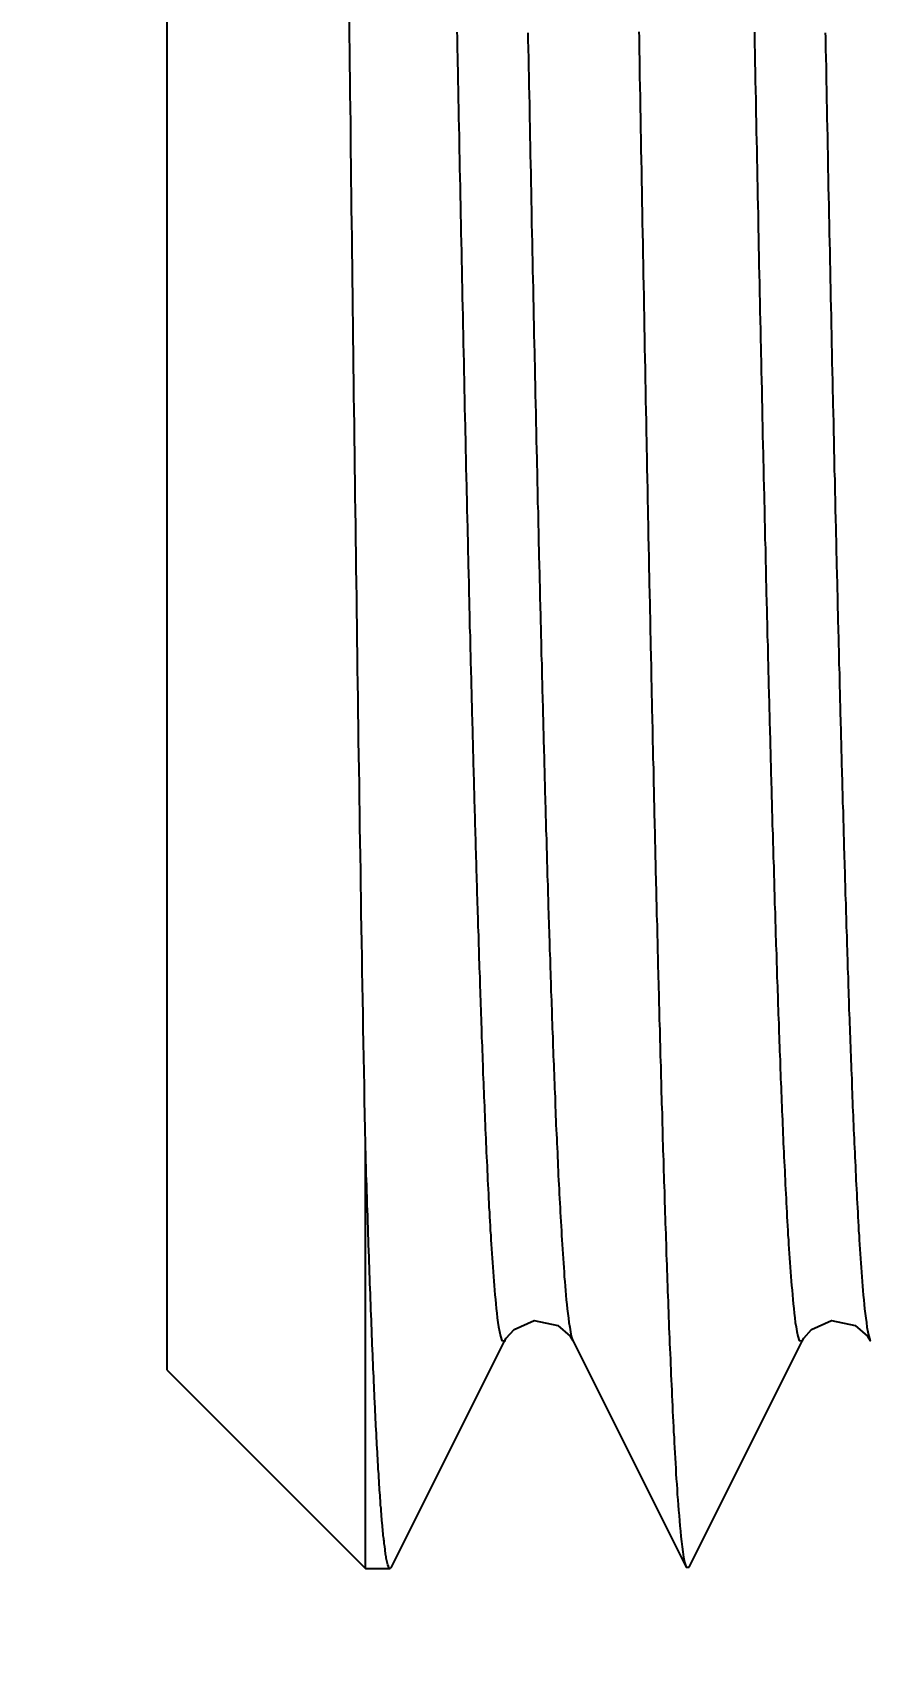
# Model space of a CAD drawing. Header units: millimetres. Extents: x 0 to 3800, y -67 to 2530.
# Drawn here: x 2223.3 to 2227.63, y 875.86 to 884.33 of the extents above; entities that cross this region are included whole.
import ezdxf

# ---------------------------------------------------------------- set-up
doc = ezdxf.new("R2010")
doc.units = ezdxf.units.MM
doc.layers.add('내부선 및 부속', color=4, linetype='Continuous')
doc.layers.add('치수선', color=7, linetype='Continuous')
doc.styles.add('____', font='')
doc.styles.get('____').set_extended_font_data('굴림')
doc.dimstyles.new('MSADIM', dxfattribs={"dimtxt": 33, "dimasz": 17, "dimexe": 10, "dimexo": 7.5, "dimgap": 10, "dimtad": 0, "dimtih": 1, "dimtoh": 1, "dimdec": 0, "dimzin": 1, "dimdsep": 46, "dimtxsty": '____', "dimcen": 11.25, "dimadec": 0, "dimazin": 0, "dimtfac": 1, "dimtdec": 0, "dimtix": 1, "dimtmove": 0, "dimatfit": 3, "dimfxl": 1, "dimtolj": 1, "dimtzin": 1, "dimarcsym": 0})

# ---------------------------------------------------------------- blocks, each defined once
blk = doc.blocks.new('*D36')
at = {"layer": '치수선', "color": 0, "linetype": 'Continuous', "lineweight": -2, "transparency": 16777216}
for p, q in [((2185.0236, 892.8024), (2164.7346, 892.8024)), ((2174.7346, 875.8024), (2174.7346, 782.8857)), ((2174.7346, 644.8024), (2174.7346, 737.2532)), ((2277.0236, 627.8024), (2164.7346, 627.8024))]:
    blk.add_line(p, q, dxfattribs=at)
at = {"layer": '치수선', "color": 0, "linetype": 'Continuous', "transparency": 16777216}
for points in [[(2171.9013, 875.8024), (2177.5679, 875.8024), (2174.7346, 892.8024)], [(2171.9013, 644.8024), (2177.5679, 644.8024), (2174.7346, 627.8024)]]:
    blk.add_solid(points, dxfattribs=at)
at = {"layer": '치수선', "color": 0, "linetype": 'Continuous', "transparency": 16777216, "insert": (2174.7346, 760.0695), "char_height": 25, "attachment_point": 5, "style": '____'}
blk.add_mtext('\\A1;265', dxfattribs=at)
blk = doc.blocks.new('*D37')
at = {"layer": '치수선', "color": 0, "linetype": 'Continuous', "lineweight": -2, "transparency": 16777216}
for p, q in [((2157.2346, 892.8024), (2094.528, 892.8024)), ((2104.528, 875.8024), (2104.528, 597.3935)), ((2104.528, 274.8024), (2104.528, 551.761)), ((2237.0236, 257.8024), (2094.528, 257.8024))]:
    blk.add_line(p, q, dxfattribs=at)
at = {"layer": '치수선', "color": 0, "linetype": 'Continuous', "transparency": 16777216}
for points in [[(2101.6947, 875.8024), (2107.3613, 875.8024), (2104.528, 892.8024)], [(2101.6947, 274.8024), (2107.3613, 274.8024), (2104.528, 257.8024)]]:
    blk.add_solid(points, dxfattribs=at)
at = {"layer": '치수선', "color": 0, "linetype": 'Continuous', "transparency": 16777216, "insert": (2104.528, 574.5773), "char_height": 25, "attachment_point": 5, "style": '____'}
blk.add_mtext('\\A1;635', dxfattribs=at)

msp = doc.modelspace()

# ---------------------------------------------------------------- linework, layer by layer
at = {"layer": '내부선 및 부속', "linetype": 'Continuous'}
for p, q in [((2223.9926, 877.4044), (2223.9926, 908.2004)), ((2225.0191, 876.3776), (2225.0191, 878.5781)), ((2225.1548, 876.3849), (2225.7416, 877.558)), ((2226.0931, 877.558), (2226.68, 876.3849)), ((2226.6946, 876.3849), (2227.2814, 877.558)), ((2223.9926, 877.4042), (2225.0191, 876.3776)), ((2225.0191, 876.3776), (2225.1474, 876.3776)), ((2225.1548, 876.3849), (2225.1474, 876.3776)), ((2226.68, 876.3849), (2226.6946, 876.3849))]:
    msp.add_line(p, q, dxfattribs=at)
at = {"layer": '내부선 및 부속', "linetype": 'Continuous', "flags": 128}
for points in [[(2225.0188, 878.5777), (2225.0178, 878.6527), (2225.0158, 878.7267), (2225.0148, 878.8017), (2225.0138, 878.8757), (2225.0118, 878.9507), (2225.0108, 879.0247), (2225.0098, 879.0997), (2225.0078, 879.1737), (2225.0068, 879.2487), (2225.0058, 879.3227), (2225.0038, 879.3977), (2225.0028, 879.4717), (2225.0018, 879.5457), (2225.0008, 879.6207), (2224.9988, 879.6947), (2224.9978, 879.7697), (2224.9968, 879.8437), (2224.9958, 879.9187), (2224.9948, 879.9927), (2224.9928, 880.0677), (2224.9918, 880.1417), (2224.9908, 880.2167), (2224.9898, 880.2907), (2224.9888, 880.3657), (2224.9878, 880.4397), (2224.9868, 880.5147), (2224.9848, 880.5887), (2224.9838, 880.6637), (2224.9828, 880.7377), (2224.9818, 880.8117), (2224.9808, 880.8867), (2224.9798, 880.9607), (2224.9788, 881.0357), (2224.9778, 881.1097), (2224.9768, 881.1847), (2224.9758, 881.2587), (2224.9748, 881.3337), (2224.9738, 881.4077), (2224.9728, 881.4827), (2224.9718, 881.5567), (2224.9708, 881.6317), (2224.9698, 881.7057), (2224.9688, 881.7807), (2224.9678, 881.8547), (2224.9668, 881.9297), (2224.9658, 882.0037), (2224.9648, 882.0777), (2224.9638, 882.1527), (2224.9628, 882.2267), (2224.9618, 882.3017), (2224.9608, 882.3757), (2224.9598, 882.4507), (2224.9588, 882.5247), (2224.9578, 882.5997), (2224.9568, 882.6737), (2224.9558, 882.7487), (2224.9548, 882.8227), (2224.9538, 882.8977), (2224.9538, 882.9717), (2224.9528, 883.0467), (2224.9518, 883.1207), (2224.9508, 883.1957), (2224.9498, 883.2697), (2224.9488, 883.3447), (2224.9478, 883.4187), (2224.9468, 883.4927), (2224.9458, 883.5677), (2224.9448, 883.6417), (2224.9438, 883.7167), (2224.9438, 883.7907), (2224.9428, 883.8657), (2224.9418, 883.9397), (2224.9408, 884.0147), (2224.9398, 884.0887), (2224.9388, 884.1637), (2224.9378, 884.2377), (2224.9368, 884.3127), (2224.9368, 884.3867)], [(2225.4928, 884.3317), (2225.4938, 884.3077), (2225.4938, 884.2837), (2225.4948, 884.2597), (2225.4948, 884.2357), (2225.4958, 884.2117), (2225.4958, 884.1877), (2225.4958, 884.1877), (2225.4958, 884.1637), (2225.4968, 884.1407), (2225.4968, 884.1167), (2225.4978, 884.0927), (2225.4978, 884.0687), (2225.4988, 884.0447), (2225.4988, 884.0207), (2225.4998, 883.9967), (2225.4998, 883.9737), (2225.5008, 883.9497), (2225.5008, 883.9257), (2225.5018, 883.9017), (2225.5018, 883.8777), (2225.5028, 883.8537), (2225.5028, 883.8297), (2225.5038, 883.8067), (2225.5038, 883.7827), (2225.5038, 883.7587), (2225.5048, 883.7347), (2225.5048, 883.7107), (2225.5058, 883.6867), (2225.5058, 883.6627), (2225.5068, 883.6387), (2225.5068, 883.6157), (2225.5078, 883.5917), (2225.5078, 883.5677), (2225.5088, 883.5437), (2225.5088, 883.5197), (2225.5098, 883.4957), (2225.5098, 883.4717), (2225.5108, 883.4487), (2225.5108, 883.4247), (2225.5118, 883.4007), (2225.5118, 883.3767), (2225.5128, 883.3527), (2225.5128, 883.3287), (2225.5138, 883.3047), (2225.5138, 883.2817), (2225.5148, 883.2577), (2225.5148, 883.2337), (2225.5158, 883.2097), (2225.5158, 883.1857), (2225.5168, 883.1617), (2225.5168, 883.1377), (2225.5178, 883.1137), (2225.5178, 883.0907), (2225.5188, 883.0667), (2225.5188, 883.0427), (2225.5198, 883.0187), (2225.5198, 882.9947), (2225.5208, 882.9707), (2225.5208, 882.9467), (2225.5218, 882.9237), (2225.5218, 882.8997), (2225.5228, 882.8757), (2225.5228, 882.8517), (2225.5238, 882.8277), (2225.5238, 882.8037), (2225.5248, 882.7797), (2225.5248, 882.7567), (2225.5258, 882.7327), (2225.5258, 882.7087), (2225.5268, 882.6847), (2225.5268, 882.6607), (2225.5278, 882.6367), (2225.5278, 882.6127), (2225.5288, 882.5897), (2225.5288, 882.5657), (2225.5298, 882.5417), (2225.5298, 882.5177), (2225.5308, 882.4937), (2225.5308, 882.4697), (2225.5318, 882.4457), (2225.5318, 882.4217), (2225.5328, 882.3987), (2225.5328, 882.3747), (2225.5338, 882.3507), (2225.5338, 882.3267), (2225.5348, 882.3027), (2225.5358, 882.2787), (2225.5358, 882.2547), (2225.5368, 882.2317), (2225.5368, 882.2077), (2225.5378, 882.1837), (2225.5378, 882.1597), (2225.5388, 882.1357), (2225.5388, 882.1117), (2225.5398, 882.0877), (2225.5398, 882.0647), (2225.5408, 882.0407), (2225.5408, 882.0167), (2225.5418, 881.9927), (2225.5428, 881.9687), (2225.5428, 881.9447), (2225.5438, 881.9207), (2225.5438, 881.8977), (2225.5448, 881.8737), (2225.5448, 881.8497), (2225.5458, 881.8257), (2225.5458, 881.8017), (2225.5458, 881.8017), (2225.5468, 881.7777), (2225.5468, 881.7537), (2225.5478, 881.7297), (2225.5488, 881.7067), (2225.5488, 881.6827), (2225.5498, 881.6587), (2225.5498, 881.6347), (2225.5508, 881.6107), (2225.5508, 881.5867), (2225.5518, 881.5627), (2225.5528, 881.5397), (2225.5528, 881.5157), (2225.5538, 881.4917), (2225.5538, 881.4677), (2225.5548, 881.4437), (2225.5548, 881.4197), (2225.5558, 881.3957), (2225.5568, 881.3727), (2225.5568, 881.3487), (2225.5578, 881.3247), (2225.5578, 881.3007), (2225.5588, 881.2767), (2225.5588, 881.2527), (2225.5598, 881.2287), (2225.5608, 881.2057), (2225.5608, 881.1817), (2225.5618, 881.1577), (2225.5618, 881.1337), (2225.5628, 881.1097), (2225.5638, 881.0857), (2225.5638, 881.0617), (2225.5648, 881.0387), (2225.5648, 881.0147), (2225.5658, 880.9907), (2225.5668, 880.9667), (2225.5668, 880.9427), (2225.5678, 880.9187), (2225.5678, 880.8947), (2225.5688, 880.8707), (2225.5698, 880.8477), (2225.5698, 880.8237), (2225.5708, 880.7997), (2225.5718, 880.7757), (2225.5718, 880.7517), (2225.5728, 880.7277), (2225.5728, 880.7037), (2225.5738, 880.6807), (2225.5748, 880.6567), (2225.5748, 880.6327), (2225.5758, 880.6087), (2225.5768, 880.5847), (2225.5768, 880.5607), (2225.5778, 880.5367), (2225.5788, 880.5137), (2225.5788, 880.4897), (2225.5798, 880.4657), (2225.5798, 880.4417), (2225.5808, 880.4177), (2225.5818, 880.3937), (2225.5818, 880.3697), (2225.5828, 880.3467), (2225.5838, 880.3227), (2225.5838, 880.2987), (2225.5848, 880.2747), (2225.5858, 880.2507), (2225.5858, 880.2267), (2225.5868, 880.2027), (2225.5878, 880.1797), (2225.5888, 880.1557), (2225.5888, 880.1317), (2225.5898, 880.1077), (2225.5908, 880.0837), (2225.5908, 880.0597), (2225.5918, 880.0357), (2225.5928, 880.0127), (2225.5928, 879.9887), (2225.5938, 879.9647), (2225.5948, 879.9407), (2225.5958, 879.9167), (2225.5958, 879.8927), (2225.5968, 879.8687), (2225.5978, 879.8457), (2225.5978, 879.8217), (2225.5988, 879.7977), (2225.5998, 879.7737), (2225.6008, 879.7497), (2225.6008, 879.7257), (2225.6018, 879.7017), (2225.6028, 879.6787), (2225.6038, 879.6547), (2225.6038, 879.6307), (2225.6048, 879.6067), (2225.6058, 879.5827), (2225.6068, 879.5587), (2225.6068, 879.5347), (2225.6078, 879.5117), (2225.6088, 879.4877), (2225.6098, 879.4637), (2225.6108, 879.4397), (2225.6108, 879.4157), (2225.6108, 879.4157), (2225.6118, 879.3917), (2225.6128, 879.3677), (2225.6138, 879.3447), (2225.6148, 879.3207), (2225.6148, 879.2967), (2225.6158, 879.2727), (2225.6168, 879.2487), (2225.6178, 879.2247), (2225.6188, 879.2007), (2225.6198, 879.1777), (2225.6208, 879.1537), (2225.6208, 879.1297), (2225.6218, 879.1057), (2225.6228, 879.0817), (2225.6238, 879.0577), (2225.6248, 879.0347), (2225.6258, 879.0107), (2225.6268, 878.9867), (2225.6278, 878.9627), (2225.6278, 878.9387), (2225.6288, 878.9147), (2225.6298, 878.8907), (2225.6308, 878.8677), (2225.6318, 878.8437), (2225.6328, 878.8197), (2225.6338, 878.7957), (2225.6348, 878.7717), (2225.6358, 878.7477), (2225.6368, 878.7237), (2225.6378, 878.7007), (2225.6388, 878.6767), (2225.6398, 878.6527), (2225.6408, 878.6287), (2225.6418, 878.6047), (2225.6428, 878.5807), (2225.6438, 878.5577), (2225.6448, 878.5337), (2225.6458, 878.5097), (2225.6478, 878.4857), (2225.6488, 878.4617), (2225.6498, 878.4377), (2225.6508, 878.4147), (2225.6518, 878.3907), (2225.6528, 878.3667), (2225.6548, 878.3427), (2225.6558, 878.3187), (2225.6568, 878.2947), (2225.6578, 878.2707), (2225.6588, 878.2477), (2225.6608, 878.2237), (2225.6618, 878.1997), (2225.6628, 878.1757), (2225.6648, 878.1517), (2225.6658, 878.1277), (2225.6678, 878.1047), (2225.6688, 878.0807), (2225.6708, 878.0567), (2225.6718, 878.0327), (2225.6738, 878.0087), (2225.6748, 877.9857), (2225.6768, 877.9617), (2225.6788, 877.9377), (2225.6798, 877.9137), (2225.6818, 877.8897), (2225.6838, 877.8667), (2225.6858, 877.8427), (2225.6878, 877.8187), (2225.6898, 877.7947), (2225.6918, 877.7707), (2225.6938, 877.7477), (2225.6968, 877.7237), (2225.6998, 877.6997), (2225.7018, 877.6757), (2225.7048, 877.6527), (2225.7088, 877.6287), (2225.7128, 877.6057), (2225.7178, 877.5817), (2225.7248, 877.5587), (2225.7418, 877.5577), (2225.7418, 877.5577)], [(2226.4348, 884.3337), (2226.4358, 884.3067), (2226.4358, 884.2797), (2226.4368, 884.2527), (2226.4368, 884.2257), (2226.4378, 884.1987), (2226.4378, 884.1717), (2226.4388, 884.1447), (2226.4388, 884.1177), (2226.4388, 884.0907), (2226.4398, 884.0637), (2226.4398, 884.0367), (2226.4408, 884.0097), (2226.4408, 883.9827), (2226.4418, 883.9547), (2226.4418, 883.9277), (2226.4428, 883.9007), (2226.4428, 883.8737), (2226.4438, 883.8467), (2226.4438, 883.8197), (2226.4448, 883.7927), (2226.4448, 883.7657), (2226.4458, 883.7387), (2226.4458, 883.7117), (2226.4468, 883.6847), (2226.4468, 883.6577), (2226.4478, 883.6307), (2226.4478, 883.6037), (2226.4488, 883.5767), (2226.4488, 883.5497), (2226.4498, 883.5227), (2226.4498, 883.4957), (2226.4508, 883.4677), (2226.4508, 883.4407), (2226.4518, 883.4137), (2226.4518, 883.3867), (2226.4528, 883.3597), (2226.4528, 883.3327), (2226.4538, 883.3057), (2226.4538, 883.2787), (2226.4548, 883.2517), (2226.4548, 883.2247), (2226.4558, 883.1977), (2226.4558, 883.1707), (2226.4568, 883.1437), (2226.4568, 883.1167), (2226.4578, 883.0897), (2226.4578, 883.0627), (2226.4588, 883.0357), (2226.4588, 883.0087), (2226.4598, 882.9807), (2226.4598, 882.9537), (2226.4608, 882.9267), (2226.4608, 882.8997), (2226.4618, 882.8727), (2226.4618, 882.8457), (2226.4628, 882.8187), (2226.4628, 882.7917), (2226.4638, 882.7647), (2226.4638, 882.7377), (2226.4648, 882.7107), (2226.4648, 882.6837), (2226.4658, 882.6567), (2226.4658, 882.6297), (2226.4668, 882.6027), (2226.4668, 882.5757), (2226.4678, 882.5487), (2226.4678, 882.5217), (2226.4688, 882.4937), (2226.4688, 882.4667), (2226.4698, 882.4397), (2226.4698, 882.4127), (2226.4708, 882.3857), (2226.4708, 882.3587), (2226.4718, 882.3317), (2226.4718, 882.3047), (2226.4728, 882.2777), (2226.4728, 882.2507), (2226.4738, 882.2237), (2226.4748, 882.1967), (2226.4748, 882.1697), (2226.4758, 882.1427), (2226.4758, 882.1157), (2226.4768, 882.0887), (2226.4768, 882.0617), (2226.4778, 882.0347), (2226.4778, 882.0077), (2226.4788, 881.9797), (2226.4788, 881.9797), (2226.4788, 881.9527), (2226.4798, 881.9257), (2226.4798, 881.8987), (2226.4808, 881.8717), (2226.4808, 881.8447), (2226.4818, 881.8177), (2226.4828, 881.7907), (2226.4828, 881.7637), (2226.4838, 881.7367), (2226.4838, 881.7097), (2226.4848, 881.6827), (2226.4848, 881.6557), (2226.4858, 881.6287), (2226.4858, 881.6017), (2226.4868, 881.5747), (2226.4868, 881.5477), (2226.4878, 881.5207), (2226.4888, 881.4937), (2226.4888, 881.4657), (2226.4898, 881.4387), (2226.4898, 881.4117), (2226.4908, 881.3847), (2226.4908, 881.3577), (2226.4918, 881.3307), (2226.4928, 881.3037), (2226.4928, 881.2767), (2226.4938, 881.2497), (2226.4938, 881.2227), (2226.4948, 881.1957), (2226.4948, 881.1687), (2226.4958, 881.1417), (2226.4968, 881.1147), (2226.4968, 881.0877), (2226.4978, 881.0607), (2226.4978, 881.0337), (2226.4988, 881.0067), (2226.4988, 880.9787), (2226.4998, 880.9517), (2226.5008, 880.9247), (2226.5008, 880.8977), (2226.5018, 880.8707), (2226.5018, 880.8437), (2226.5028, 880.8167), (2226.5038, 880.7897), (2226.5038, 880.7627), (2226.5048, 880.7357), (2226.5048, 880.7087), (2226.5058, 880.6817), (2226.5058, 880.6547), (2226.5068, 880.6277), (2226.5078, 880.6007), (2226.5078, 880.5737), (2226.5088, 880.5467), (2226.5098, 880.5197), (2226.5098, 880.4927), (2226.5108, 880.4647), (2226.5108, 880.4377), (2226.5118, 880.4107), (2226.5128, 880.3837), (2226.5128, 880.3567), (2226.5138, 880.3297), (2226.5138, 880.3027), (2226.5148, 880.2757), (2226.5158, 880.2487), (2226.5158, 880.2217), (2226.5168, 880.1947), (2226.5178, 880.1677), (2226.5178, 880.1407), (2226.5188, 880.1137), (2226.5188, 880.0867), (2226.5198, 880.0597), (2226.5208, 880.0327), (2226.5208, 880.0057), (2226.5218, 879.9787), (2226.5228, 879.9517), (2226.5228, 879.9237), (2226.5238, 879.8967), (2226.5248, 879.8697), (2226.5248, 879.8427), (2226.5258, 879.8157), (2226.5268, 879.7887), (2226.5268, 879.7617), (2226.5278, 879.7347), (2226.5288, 879.7077), (2226.5288, 879.6807), (2226.5298, 879.6537), (2226.5308, 879.6267), (2226.5308, 879.5997), (2226.5318, 879.5727), (2226.5328, 879.5457), (2226.5328, 879.5187), (2226.5338, 879.4917), (2226.5348, 879.4647), (2226.5348, 879.4377), (2226.5358, 879.4097), (2226.5368, 879.3827), (2226.5378, 879.3557), (2226.5378, 879.3287), (2226.5388, 879.3017), (2226.5398, 879.2747), (2226.5398, 879.2747), (2226.5398, 879.2477), (2226.5408, 879.2207), (2226.5418, 879.1937), (2226.5428, 879.1667), (2226.5428, 879.1397), (2226.5438, 879.1127), (2226.5448, 879.0857), (2226.5448, 879.0587), (2226.5458, 879.0317), (2226.5468, 879.0047), (2226.5478, 878.9777), (2226.5478, 878.9507), (2226.5488, 878.9237), (2226.5498, 878.8967), (2226.5508, 878.8687), (2226.5508, 878.8417), (2226.5518, 878.8147), (2226.5528, 878.7877), (2226.5538, 878.7607), (2226.5548, 878.7337), (2226.5548, 878.7067), (2226.5558, 878.6797), (2226.5568, 878.6527), (2226.5578, 878.6257), (2226.5578, 878.5987), (2226.5588, 878.5717), (2226.5598, 878.5447), (2226.5608, 878.5177), (2226.5618, 878.4907), (2226.5628, 878.4637), (2226.5628, 878.4367), (2226.5638, 878.4097), (2226.5648, 878.3827), (2226.5658, 878.3557), (2226.5668, 878.3287), (2226.5678, 878.3017), (2226.5678, 878.2737), (2226.5688, 878.2467), (2226.5698, 878.2197), (2226.5708, 878.1927), (2226.5718, 878.1657), (2226.5728, 878.1387), (2226.5738, 878.1117), (2226.5748, 878.0847), (2226.5758, 878.0577), (2226.5768, 878.0307), (2226.5768, 878.0037), (2226.5778, 877.9767), (2226.5788, 877.9497), (2226.5798, 877.9227), (2226.5808, 877.8957), (2226.5818, 877.8687), (2226.5828, 877.8417), (2226.5838, 877.8147), (2226.5848, 877.7877), (2226.5858, 877.7607), (2226.5868, 877.7337), (2226.5878, 877.7067), (2226.5888, 877.6797), (2226.5898, 877.6517), (2226.5908, 877.6247), (2226.5918, 877.5977), (2226.5928, 877.5707), (2226.5938, 877.5437), (2226.5958, 877.5167), (2226.5968, 877.4897), (2226.5978, 877.4627), (2226.5988, 877.4357), (2226.5998, 877.4087), (2226.6008, 877.3817), (2226.6018, 877.3547), (2226.6038, 877.3277), (2226.6048, 877.3007), (2226.6058, 877.2737), (2226.6068, 877.2467), (2226.6088, 877.2197), (2226.6098, 877.1927), (2226.6108, 877.1657), (2226.6128, 877.1387), (2226.6138, 877.1117), (2226.6148, 877.0847), (2226.6168, 877.0577), (2226.6178, 877.0307), (2226.6198, 877.0037), (2226.6208, 876.9767), (2226.6228, 876.9497), (2226.6238, 876.9227), (2226.6258, 876.8957), (2226.6268, 876.8687), (2226.6288, 876.8417), (2226.6308, 876.8147), (2226.6328, 876.7877), (2226.6338, 876.7607), (2226.6358, 876.7337), (2226.6378, 876.7067), (2226.6398, 876.6797), (2226.6428, 876.6527), (2226.6448, 876.6257), (2226.6468, 876.5987), (2226.6498, 876.5717), (2226.6498, 876.5717), (2226.6518, 876.5447), (2226.6548, 876.5177), (2226.6588, 876.4907), (2226.6618, 876.4647), (2226.6668, 876.4377), (2226.6718, 876.4107), (2226.6798, 876.3847), (2226.6798, 876.3847)], [(2227.0328, 884.3317), (2227.0338, 884.3077), (2227.0338, 884.2837), (2227.0338, 884.2597), (2227.0348, 884.2357), (2227.0348, 884.2117), (2227.0358, 884.1877), (2227.0358, 884.1877), (2227.0358, 884.1637), (2227.0368, 884.1407), (2227.0368, 884.1167), (2227.0378, 884.0927), (2227.0378, 884.0687), (2227.0388, 884.0447), (2227.0388, 884.0207), (2227.0398, 883.9967), (2227.0398, 883.9737), (2227.0408, 883.9497), (2227.0408, 883.9257), (2227.0408, 883.9017), (2227.0418, 883.8777), (2227.0418, 883.8537), (2227.0428, 883.8297), (2227.0428, 883.8067), (2227.0438, 883.7827), (2227.0438, 883.7587), (2227.0448, 883.7347), (2227.0448, 883.7107), (2227.0458, 883.6867), (2227.0458, 883.6627), (2227.0468, 883.6387), (2227.0468, 883.6157), (2227.0478, 883.5917), (2227.0478, 883.5677), (2227.0488, 883.5437), (2227.0488, 883.5197), (2227.0498, 883.4957), (2227.0498, 883.4717), (2227.0508, 883.4487), (2227.0508, 883.4247), (2227.0518, 883.4007), (2227.0518, 883.3767), (2227.0528, 883.3527), (2227.0528, 883.3287), (2227.0528, 883.3047), (2227.0538, 883.2817), (2227.0538, 883.2577), (2227.0548, 883.2337), (2227.0548, 883.2097), (2227.0558, 883.1857), (2227.0558, 883.1617), (2227.0568, 883.1377), (2227.0568, 883.1137), (2227.0578, 883.0907), (2227.0578, 883.0667), (2227.0588, 883.0427), (2227.0588, 883.0187), (2227.0598, 882.9947), (2227.0598, 882.9707), (2227.0608, 882.9467), (2227.0608, 882.9237), (2227.0618, 882.8997), (2227.0618, 882.8757), (2227.0628, 882.8517), (2227.0628, 882.8277), (2227.0638, 882.8037), (2227.0638, 882.7797), (2227.0648, 882.7567), (2227.0648, 882.7327), (2227.0658, 882.7087), (2227.0668, 882.6847), (2227.0668, 882.6607), (2227.0678, 882.6367), (2227.0678, 882.6127), (2227.0688, 882.5897), (2227.0688, 882.5657), (2227.0698, 882.5417), (2227.0698, 882.5177), (2227.0708, 882.4937), (2227.0708, 882.4697), (2227.0718, 882.4457), (2227.0718, 882.4217), (2227.0728, 882.3987), (2227.0728, 882.3747), (2227.0738, 882.3507), (2227.0738, 882.3267), (2227.0748, 882.3027), (2227.0748, 882.2787), (2227.0758, 882.2547), (2227.0758, 882.2317), (2227.0768, 882.2077), (2227.0768, 882.1837), (2227.0778, 882.1597), (2227.0788, 882.1357), (2227.0788, 882.1117), (2227.0798, 882.0877), (2227.0798, 882.0647), (2227.0808, 882.0407), (2227.0808, 882.0167), (2227.0818, 881.9927), (2227.0818, 881.9687), (2227.0828, 881.9447), (2227.0828, 881.9207), (2227.0838, 881.8977), (2227.0848, 881.8737), (2227.0848, 881.8497), (2227.0858, 881.8257), (2227.0858, 881.8017), (2227.0858, 881.8017), (2227.0868, 881.7777), (2227.0868, 881.7537), (2227.0878, 881.7297), (2227.0878, 881.7067), (2227.0888, 881.6827), (2227.0898, 881.6587), (2227.0898, 881.6347), (2227.0908, 881.6107), (2227.0908, 881.5867), (2227.0918, 881.5627), (2227.0918, 881.5397), (2227.0928, 881.5157), (2227.0928, 881.4917), (2227.0938, 881.4677), (2227.0948, 881.4437), (2227.0948, 881.4197), (2227.0958, 881.3957), (2227.0958, 881.3727), (2227.0968, 881.3487), (2227.0978, 881.3247), (2227.0978, 881.3007), (2227.0988, 881.2767), (2227.0988, 881.2527), (2227.0998, 881.2287), (2227.0998, 881.2057), (2227.1008, 881.1817), (2227.1018, 881.1577), (2227.1018, 881.1337), (2227.1028, 881.1097), (2227.1028, 881.0857), (2227.1038, 881.0617), (2227.1048, 881.0387), (2227.1048, 881.0147), (2227.1058, 880.9907), (2227.1058, 880.9667), (2227.1068, 880.9427), (2227.1078, 880.9187), (2227.1078, 880.8947), (2227.1088, 880.8707), (2227.1098, 880.8477), (2227.1098, 880.8237), (2227.1108, 880.7997), (2227.1108, 880.7757), (2227.1118, 880.7517), (2227.1128, 880.7277), (2227.1128, 880.7037), (2227.1138, 880.6807), (2227.1148, 880.6567), (2227.1148, 880.6327), (2227.1158, 880.6087), (2227.1158, 880.5847), (2227.1168, 880.5607), (2227.1178, 880.5367), (2227.1178, 880.5137), (2227.1188, 880.4897), (2227.1198, 880.4657), (2227.1198, 880.4417), (2227.1208, 880.4177), (2227.1218, 880.3937), (2227.1218, 880.3697), (2227.1228, 880.3467), (2227.1238, 880.3227), (2227.1238, 880.2987), (2227.1248, 880.2747), (2227.1258, 880.2507), (2227.1258, 880.2267), (2227.1268, 880.2027), (2227.1278, 880.1797), (2227.1278, 880.1557), (2227.1288, 880.1317), (2227.1298, 880.1077), (2227.1298, 880.0837), (2227.1308, 880.0597), (2227.1318, 880.0357), (2227.1328, 880.0127), (2227.1328, 879.9887), (2227.1338, 879.9647), (2227.1348, 879.9407), (2227.1348, 879.9167), (2227.1358, 879.8927), (2227.1368, 879.8687), (2227.1378, 879.8457), (2227.1378, 879.8217), (2227.1388, 879.7977), (2227.1398, 879.7737), (2227.1398, 879.7497), (2227.1408, 879.7257), (2227.1418, 879.7017), (2227.1428, 879.6787), (2227.1428, 879.6547), (2227.1438, 879.6307), (2227.1448, 879.6067), (2227.1458, 879.5827), (2227.1468, 879.5587), (2227.1468, 879.5347), (2227.1478, 879.5117), (2227.1488, 879.4877), (2227.1498, 879.4637), (2227.1498, 879.4397), (2227.1508, 879.4157), (2227.1508, 879.4157), (2227.1518, 879.3917), (2227.1528, 879.3677), (2227.1538, 879.3447), (2227.1538, 879.3207), (2227.1548, 879.2967), (2227.1558, 879.2727), (2227.1568, 879.2487), (2227.1578, 879.2247), (2227.1588, 879.2007), (2227.1588, 879.1777), (2227.1598, 879.1537), (2227.1608, 879.1297), (2227.1618, 879.1057), (2227.1628, 879.0817), (2227.1638, 879.0577), (2227.1648, 879.0347), (2227.1658, 879.0107), (2227.1658, 878.9867), (2227.1668, 878.9627), (2227.1678, 878.9387), (2227.1688, 878.9147), (2227.1698, 878.8907), (2227.1708, 878.8677), (2227.1718, 878.8437), (2227.1728, 878.8197), (2227.1738, 878.7957), (2227.1748, 878.7717), (2227.1758, 878.7477), (2227.1768, 878.7237), (2227.1778, 878.7007), (2227.1788, 878.6767), (2227.1798, 878.6527), (2227.1808, 878.6287), (2227.1818, 878.6047), (2227.1828, 878.5807), (2227.1838, 878.5577), (2227.1848, 878.5337), (2227.1858, 878.5097), (2227.1868, 878.4857), (2227.1888, 878.4617), (2227.1898, 878.4377), (2227.1908, 878.4147), (2227.1918, 878.3907), (2227.1928, 878.3667), (2227.1938, 878.3427), (2227.1958, 878.3187), (2227.1968, 878.2947), (2227.1978, 878.2707), (2227.1988, 878.2477), (2227.2008, 878.2237), (2227.2018, 878.1997), (2227.2028, 878.1757), (2227.2048, 878.1517), (2227.2058, 878.1277), (2227.2068, 878.1047), (2227.2088, 878.0807), (2227.2098, 878.0567), (2227.2118, 878.0327), (2227.2128, 878.0087), (2227.2148, 877.9857), (2227.2168, 877.9617), (2227.2178, 877.9377), (2227.2198, 877.9137), (2227.2218, 877.8897), (2227.2238, 877.8667), (2227.2258, 877.8427), (2227.2278, 877.8187), (2227.2298, 877.7947), (2227.2318, 877.7707), (2227.2338, 877.7477), (2227.2368, 877.7237), (2227.2388, 877.6997), (2227.2418, 877.6757), (2227.2448, 877.6527), (2227.2488, 877.6287), (2227.2528, 877.6057), (2227.2578, 877.5817), (2227.2648, 877.5587), (2227.2818, 877.5577), (2227.2818, 877.5577)], [(2225.8608, 884.3297), (2225.8608, 884.3057), (2225.8608, 884.2817), (2225.8618, 884.2587), (2225.8618, 884.2347), (2225.8628, 884.2107), (2225.8628, 884.2107), (2225.8628, 884.1867), (2225.8638, 884.1627), (2225.8638, 884.1387), (2225.8648, 884.1147), (2225.8648, 884.0917), (2225.8658, 884.0677), (2225.8658, 884.0437), (2225.8668, 884.0197), (2225.8668, 883.9957), (2225.8678, 883.9717), (2225.8678, 883.9477), (2225.8678, 883.9247), (2225.8688, 883.9007), (2225.8688, 883.8767), (2225.8698, 883.8527), (2225.8698, 883.8287), (2225.8708, 883.8047), (2225.8708, 883.7807), (2225.8718, 883.7567), (2225.8718, 883.7337), (2225.8728, 883.7097), (2225.8728, 883.6857), (2225.8738, 883.6617), (2225.8738, 883.6377), (2225.8748, 883.6137), (2225.8748, 883.5897), (2225.8758, 883.5667), (2225.8758, 883.5427), (2225.8768, 883.5187), (2225.8768, 883.4947), (2225.8778, 883.4707), (2225.8778, 883.4467), (2225.8788, 883.4227), (2225.8788, 883.3997), (2225.8788, 883.3757), (2225.8798, 883.3517), (2225.8798, 883.3277), (2225.8808, 883.3037), (2225.8808, 883.2797), (2225.8818, 883.2557), (2225.8818, 883.2327), (2225.8828, 883.2087), (2225.8828, 883.1847), (2225.8838, 883.1607), (2225.8838, 883.1367), (2225.8848, 883.1127), (2225.8848, 883.0887), (2225.8858, 883.0647), (2225.8858, 883.0417), (2225.8868, 883.0177), (2225.8868, 882.9937), (2225.8878, 882.9697), (2225.8878, 882.9457), (2225.8888, 882.9217), (2225.8888, 882.8977), (2225.8898, 882.8747), (2225.8898, 882.8507), (2225.8908, 882.8267), (2225.8908, 882.8027), (2225.8918, 882.7787), (2225.8918, 882.7547), (2225.8928, 882.7307), (2225.8928, 882.7077), (2225.8938, 882.6837), (2225.8938, 882.6597), (2225.8948, 882.6357), (2225.8958, 882.6117), (2225.8958, 882.5877), (2225.8968, 882.5637), (2225.8968, 882.5397), (2225.8978, 882.5167), (2225.8978, 882.4927), (2225.8988, 882.4687), (2225.8988, 882.4447), (2225.8998, 882.4207), (2225.8998, 882.3967), (2225.9008, 882.3727), (2225.9008, 882.3497), (2225.9018, 882.3257), (2225.9018, 882.3017), (2225.9028, 882.2777), (2225.9028, 882.2537), (2225.9038, 882.2297), (2225.9038, 882.2057), (2225.9048, 882.1827), (2225.9048, 882.1587), (2225.9058, 882.1347), (2225.9068, 882.1107), (2225.9068, 882.0867), (2225.9078, 882.0627), (2225.9078, 882.0387), (2225.9088, 882.0157), (2225.9088, 881.9917), (2225.9098, 881.9677), (2225.9098, 881.9437), (2225.9108, 881.9197), (2225.9108, 881.8957), (2225.9118, 881.8717), (2225.9128, 881.8477), (2225.9128, 881.8247), (2225.9128, 881.8247), (2225.9138, 881.8007), (2225.9138, 881.7767), (2225.9148, 881.7527), (2225.9148, 881.7287), (2225.9158, 881.7047), (2225.9158, 881.6807), (2225.9168, 881.6577), (2225.9178, 881.6337), (2225.9178, 881.6097), (2225.9188, 881.5857), (2225.9188, 881.5617), (2225.9198, 881.5377), (2225.9198, 881.5137), (2225.9208, 881.4907), (2225.9218, 881.4667), (2225.9218, 881.4427), (2225.9228, 881.4187), (2225.9228, 881.3947), (2225.9238, 881.3707), (2225.9238, 881.3467), (2225.9248, 881.3237), (2225.9258, 881.2997), (2225.9258, 881.2757), (2225.9268, 881.2517), (2225.9268, 881.2277), (2225.9278, 881.2037), (2225.9288, 881.1797), (2225.9288, 881.1567), (2225.9298, 881.1327), (2225.9298, 881.1087), (2225.9308, 881.0847), (2225.9318, 881.0607), (2225.9318, 881.0367), (2225.9328, 881.0127), (2225.9328, 880.9887), (2225.9338, 880.9657), (2225.9348, 880.9417), (2225.9348, 880.9177), (2225.9358, 880.8937), (2225.9358, 880.8697), (2225.9368, 880.8457), (2225.9378, 880.8217), (2225.9378, 880.7987), (2225.9388, 880.7747), (2225.9388, 880.7507), (2225.9398, 880.7267), (2225.9408, 880.7027), (2225.9408, 880.6787), (2225.9418, 880.6547), (2225.9428, 880.6317), (2225.9428, 880.6077), (2225.9438, 880.5837), (2225.9448, 880.5597), (2225.9448, 880.5357), (2225.9458, 880.5117), (2225.9458, 880.4877), (2225.9468, 880.4647), (2225.9478, 880.4407), (2225.9478, 880.4167), (2225.9488, 880.3927), (2225.9498, 880.3687), (2225.9498, 880.3447), (2225.9508, 880.3207), (2225.9518, 880.2977), (2225.9518, 880.2737), (2225.9528, 880.2497), (2225.9538, 880.2257), (2225.9538, 880.2017), (2225.9548, 880.1777), (2225.9558, 880.1537), (2225.9568, 880.1307), (2225.9568, 880.1067), (2225.9578, 880.0827), (2225.9588, 880.0587), (2225.9588, 880.0347), (2225.9598, 880.0107), (2225.9608, 879.9867), (2225.9608, 879.9637), (2225.9618, 879.9397), (2225.9628, 879.9157), (2225.9638, 879.8917), (2225.9638, 879.8677), (2225.9648, 879.8437), (2225.9658, 879.8197), (2225.9658, 879.7967), (2225.9668, 879.7727), (2225.9678, 879.7487), (2225.9688, 879.7247), (2225.9688, 879.7007), (2225.9698, 879.6767), (2225.9708, 879.6527), (2225.9718, 879.6297), (2225.9718, 879.6057), (2225.9728, 879.5817), (2225.9738, 879.5577), (2225.9748, 879.5337), (2225.9758, 879.5097), (2225.9758, 879.4857), (2225.9768, 879.4627), (2225.9778, 879.4387), (2225.9778, 879.4387), (2225.9788, 879.4147), (2225.9798, 879.3907), (2225.9798, 879.3667), (2225.9808, 879.3427), (2225.9818, 879.3187), (2225.9828, 879.2957), (2225.9838, 879.2717), (2225.9838, 879.2477), (2225.9848, 879.2237), (2225.9858, 879.1997), (2225.9868, 879.1757), (2225.9878, 879.1517), (2225.9888, 879.1287), (2225.9898, 879.1047), (2225.9898, 879.0807), (2225.9908, 879.0567), (2225.9918, 879.0327), (2225.9928, 879.0087), (2225.9938, 878.9857), (2225.9948, 878.9617), (2225.9958, 878.9377), (2225.9968, 878.9137), (2225.9978, 878.8897), (2225.9988, 878.8657), (2225.9998, 878.8417), (2226.0008, 878.8187), (2226.0008, 878.7947), (2226.0018, 878.7707), (2226.0028, 878.7467), (2226.0038, 878.7227), (2226.0048, 878.6987), (2226.0058, 878.6747), (2226.0068, 878.6517), (2226.0078, 878.6277), (2226.0098, 878.6037), (2226.0108, 878.5797), (2226.0118, 878.5557), (2226.0128, 878.5317), (2226.0138, 878.5087), (2226.0148, 878.4847), (2226.0158, 878.4607), (2226.0168, 878.4367), (2226.0178, 878.4127), (2226.0188, 878.3887), (2226.0208, 878.3657), (2226.0218, 878.3417), (2226.0228, 878.3177), (2226.0238, 878.2937), (2226.0258, 878.2697), (2226.0268, 878.2457), (2226.0278, 878.2227), (2226.0288, 878.1987), (2226.0308, 878.1747), (2226.0318, 878.1507), (2226.0338, 878.1267), (2226.0348, 878.1027), (2226.0358, 878.0797), (2226.0378, 878.0557), (2226.0388, 878.0317), (2226.0408, 878.0077), (2226.0428, 877.9837), (2226.0438, 877.9597), (2226.0458, 877.9367), (2226.0478, 877.9127), (2226.0488, 877.8887), (2226.0508, 877.8647), (2226.0528, 877.8407), (2226.0548, 877.8177), (2226.0568, 877.7937), (2226.0588, 877.7697), (2226.0618, 877.7457), (2226.0638, 877.7227), (2226.0668, 877.6987), (2226.0698, 877.6747), (2226.0728, 877.6517), (2226.0768, 877.6277), (2226.0808, 877.6037), (2226.0848, 877.5807), (2226.0928, 877.5577), (2226.0928, 877.5577)], [(2227.3998, 884.3297), (2227.4008, 884.3057), (2227.4008, 884.2817), (2227.4018, 884.2587), (2227.4018, 884.2347), (2227.4028, 884.2107), (2227.4028, 884.2107), (2227.4028, 884.1867), (2227.4038, 884.1627), (2227.4038, 884.1387), (2227.4048, 884.1147), (2227.4048, 884.0917), (2227.4048, 884.0677), (2227.4058, 884.0437), (2227.4058, 884.0197), (2227.4068, 883.9957), (2227.4068, 883.9717), (2227.4078, 883.9477), (2227.4078, 883.9247), (2227.4088, 883.9007), (2227.4088, 883.8767), (2227.4098, 883.8527), (2227.4098, 883.8287), (2227.4108, 883.8047), (2227.4108, 883.7807), (2227.4118, 883.7567), (2227.4118, 883.7337), (2227.4128, 883.7097), (2227.4128, 883.6857), (2227.4138, 883.6617), (2227.4138, 883.6377), (2227.4138, 883.6137), (2227.4148, 883.5897), (2227.4148, 883.5667), (2227.4158, 883.5427), (2227.4158, 883.5187), (2227.4168, 883.4947), (2227.4168, 883.4707), (2227.4178, 883.4467), (2227.4178, 883.4227), (2227.4188, 883.3997), (2227.4188, 883.3757), (2227.4198, 883.3517), (2227.4198, 883.3277), (2227.4208, 883.3037), (2227.4208, 883.2797), (2227.4218, 883.2557), (2227.4218, 883.2327), (2227.4228, 883.2087), (2227.4228, 883.1847), (2227.4238, 883.1607), (2227.4238, 883.1367), (2227.4248, 883.1127), (2227.4248, 883.0887), (2227.4258, 883.0647), (2227.4258, 883.0417), (2227.4268, 883.0177), (2227.4268, 882.9937), (2227.4278, 882.9697), (2227.4278, 882.9457), (2227.4288, 882.9217), (2227.4288, 882.8977), (2227.4298, 882.8747), (2227.4298, 882.8507), (2227.4308, 882.8267), (2227.4308, 882.8027), (2227.4318, 882.7787), (2227.4318, 882.7547), (2227.4328, 882.7307), (2227.4328, 882.7077), (2227.4338, 882.6837), (2227.4338, 882.6597), (2227.4348, 882.6357), (2227.4348, 882.6117), (2227.4358, 882.5877), (2227.4358, 882.5637), (2227.4368, 882.5397), (2227.4368, 882.5167), (2227.4378, 882.4927), (2227.4378, 882.4687), (2227.4388, 882.4447), (2227.4388, 882.4207), (2227.4398, 882.3967), (2227.4408, 882.3727), (2227.4408, 882.3497), (2227.4418, 882.3257), (2227.4418, 882.3017), (2227.4428, 882.2777), (2227.4428, 882.2537), (2227.4438, 882.2297), (2227.4438, 882.2057), (2227.4448, 882.1827), (2227.4448, 882.1587), (2227.4458, 882.1347), (2227.4458, 882.1107), (2227.4468, 882.0867), (2227.4468, 882.0627), (2227.4478, 882.0387), (2227.4488, 882.0157), (2227.4488, 881.9917), (2227.4498, 881.9677), (2227.4498, 881.9437), (2227.4508, 881.9197), (2227.4508, 881.8957), (2227.4518, 881.8717), (2227.4518, 881.8477), (2227.4528, 881.8247), (2227.4528, 881.8247), (2227.4528, 881.8007), (2227.4538, 881.7767), (2227.4548, 881.7527), (2227.4548, 881.7287), (2227.4558, 881.7047), (2227.4558, 881.6807), (2227.4568, 881.6577), (2227.4568, 881.6337), (2227.4578, 881.6097), (2227.4588, 881.5857), (2227.4588, 881.5617), (2227.4598, 881.5377), (2227.4598, 881.5137), (2227.4608, 881.4907), (2227.4608, 881.4667), (2227.4618, 881.4427), (2227.4628, 881.4187), (2227.4628, 881.3947), (2227.4638, 881.3707), (2227.4638, 881.3467), (2227.4648, 881.3237), (2227.4648, 881.2997), (2227.4658, 881.2757), (2227.4668, 881.2517), (2227.4668, 881.2277), (2227.4678, 881.2037), (2227.4678, 881.1797), (2227.4688, 881.1567), (2227.4698, 881.1327), (2227.4698, 881.1087), (2227.4708, 881.0847), (2227.4708, 881.0607), (2227.4718, 881.0367), (2227.4728, 881.0127), (2227.4728, 880.9887), (2227.4738, 880.9657), (2227.4738, 880.9417), (2227.4748, 880.9177), (2227.4758, 880.8937), (2227.4758, 880.8697), (2227.4768, 880.8457), (2227.4768, 880.8217), (2227.4778, 880.7987), (2227.4788, 880.7747), (2227.4788, 880.7507), (2227.4798, 880.7267), (2227.4808, 880.7027), (2227.4808, 880.6787), (2227.4818, 880.6547), (2227.4818, 880.6317), (2227.4828, 880.6077), (2227.4838, 880.5837), (2227.4838, 880.5597), (2227.4848, 880.5357), (2227.4858, 880.5117), (2227.4858, 880.4877), (2227.4868, 880.4647), (2227.4878, 880.4407), (2227.4878, 880.4167), (2227.4888, 880.3927), (2227.4898, 880.3687), (2227.4898, 880.3447), (2227.4908, 880.3207), (2227.4918, 880.2977), (2227.4918, 880.2737), (2227.4928, 880.2497), (2227.4938, 880.2257), (2227.4938, 880.2017), (2227.4948, 880.1777), (2227.4958, 880.1537), (2227.4958, 880.1307), (2227.4968, 880.1067), (2227.4978, 880.0827), (2227.4978, 880.0587), (2227.4988, 880.0347), (2227.4998, 880.0107), (2227.5008, 879.9867), (2227.5008, 879.9637), (2227.5018, 879.9397), (2227.5028, 879.9157), (2227.5028, 879.8917), (2227.5038, 879.8677), (2227.5048, 879.8437), (2227.5058, 879.8197), (2227.5058, 879.7967), (2227.5068, 879.7727), (2227.5078, 879.7487), (2227.5088, 879.7247), (2227.5088, 879.7007), (2227.5098, 879.6767), (2227.5108, 879.6527), (2227.5118, 879.6297), (2227.5118, 879.6057), (2227.5128, 879.5817), (2227.5138, 879.5577), (2227.5148, 879.5337), (2227.5148, 879.5097), (2227.5158, 879.4857), (2227.5168, 879.4627), (2227.5178, 879.4387), (2227.5178, 879.4387), (2227.5188, 879.4147), (2227.5188, 879.3907), (2227.5198, 879.3667), (2227.5208, 879.3427), (2227.5218, 879.3187), (2227.5228, 879.2957), (2227.5228, 879.2717), (2227.5238, 879.2477), (2227.5248, 879.2237), (2227.5258, 879.1997), (2227.5268, 879.1757), (2227.5278, 879.1517), (2227.5288, 879.1287), (2227.5288, 879.1047), (2227.5298, 879.0807), (2227.5308, 879.0567), (2227.5318, 879.0327), (2227.5328, 879.0087), (2227.5338, 878.9857), (2227.5348, 878.9617), (2227.5358, 878.9377), (2227.5368, 878.9137), (2227.5368, 878.8897), (2227.5378, 878.8657), (2227.5388, 878.8417), (2227.5398, 878.8187), (2227.5408, 878.7947), (2227.5418, 878.7707), (2227.5428, 878.7467), (2227.5438, 878.7227), (2227.5448, 878.6987), (2227.5458, 878.6747), (2227.5468, 878.6517), (2227.5478, 878.6277), (2227.5488, 878.6037), (2227.5498, 878.5797), (2227.5508, 878.5557), (2227.5528, 878.5317), (2227.5538, 878.5087), (2227.5548, 878.4847), (2227.5558, 878.4607), (2227.5568, 878.4367), (2227.5578, 878.4127), (2227.5588, 878.3887), (2227.5598, 878.3657), (2227.5618, 878.3417), (2227.5628, 878.3177), (2227.5638, 878.2937), (2227.5648, 878.2697), (2227.5668, 878.2457), (2227.5678, 878.2227), (2227.5688, 878.1987), (2227.5708, 878.1747), (2227.5718, 878.1507), (2227.5728, 878.1267), (2227.5748, 878.1027), (2227.5758, 878.0797), (2227.5778, 878.0557), (2227.5788, 878.0317), (2227.5808, 878.0077), (2227.5818, 877.9837), (2227.5838, 877.9597), (2227.5858, 877.9367), (2227.5868, 877.9127), (2227.5888, 877.8887), (2227.5908, 877.8647), (2227.5928, 877.8407), (2227.5948, 877.8177), (2227.5968, 877.7937), (2227.5988, 877.7697), (2227.6018, 877.7457), (2227.6038, 877.7227), (2227.6068, 877.6987), (2227.6098, 877.6747), (2227.6128, 877.6517), (2227.6158, 877.6277), (2227.6198, 877.6037), (2227.6248, 877.5807), (2227.6328, 877.5577), (2227.6328, 877.5577)], [(2225.1368, 876.3917), (2225.1348, 876.3977), (2225.1328, 876.4047), (2225.1318, 876.4117), (2225.1298, 876.4177), (2225.1288, 876.4247), (2225.1268, 876.4317), (2225.1258, 876.4387), (2225.1248, 876.4447), (2225.1238, 876.4517), (2225.1228, 876.4587), (2225.1218, 876.4657), (2225.1208, 876.4727), (2225.1208, 876.4797), (2225.1198, 876.4867), (2225.1188, 876.4927), (2225.1178, 876.4997), (2225.1168, 876.5067), (2225.1158, 876.5137), (2225.1158, 876.5207), (2225.1148, 876.5267), (2225.1138, 876.5337), (2225.1128, 876.5407), (2225.1118, 876.5477), (2225.1118, 876.5547), (2225.1108, 876.5617), (2225.1098, 876.5677), (2225.1098, 876.5747), (2225.1088, 876.5817), (2225.1078, 876.5887), (2225.1078, 876.5957), (2225.1068, 876.6017), (2225.1058, 876.6087), (2225.1058, 876.6157), (2225.1048, 876.6227), (2225.1048, 876.6297), (2225.1038, 876.6367), (2225.1028, 876.6437), (2225.1028, 876.6497), (2225.1018, 876.6567), (2225.1018, 876.6637), (2225.1008, 876.6707), (2225.1008, 876.6777), (2225.0998, 876.6847), (2225.0998, 876.6907), (2225.0988, 876.6977), (2225.0978, 876.7047), (2225.0978, 876.7117), (2225.0968, 876.7187), (2225.0968, 876.7257), (2225.0968, 876.7327), (2225.0958, 876.7387), (2225.0958, 876.7457), (2225.0948, 876.7527), (2225.0948, 876.7597), (2225.0938, 876.7667), (2225.0938, 876.7737), (2225.0928, 876.7807), (2225.0928, 876.7867), (2225.0918, 876.7937), (2225.0918, 876.8007), (2225.0908, 876.8077), (2225.0908, 876.8147), (2225.0908, 876.8217), (2225.0898, 876.8287), (2225.0898, 876.8347), (2225.0888, 876.8417), (2225.0888, 876.8487), (2225.0878, 876.8557), (2225.0878, 876.8627), (2225.0878, 876.8697), (2225.0868, 876.8767), (2225.0868, 876.8827), (2225.0858, 876.8897), (2225.0858, 876.8967), (2225.0848, 876.9037), (2225.0848, 876.9107), (2225.0848, 876.9177), (2225.0838, 876.9247), (2225.0838, 876.9307), (2225.0828, 876.9377), (2225.0828, 876.9447), (2225.0828, 876.9517), (2225.0818, 876.9587), (2225.0818, 876.9657), (2225.0808, 876.9727), (2225.0808, 876.9787), (2225.0808, 876.9857), (2225.0798, 876.9927), (2225.0798, 876.9997), (2225.0798, 877.0067), (2225.0788, 877.0137), (2225.0788, 877.0207), (2225.0778, 877.0267), (2225.0778, 877.0337), (2225.0778, 877.0407), (2225.0768, 877.0477), (2225.0768, 877.0547), (2225.0768, 877.0617), (2225.0758, 877.0687), (2225.0758, 877.0747), (2225.0758, 877.0747), (2225.0758, 877.0817), (2225.0748, 877.0887), (2225.0748, 877.0957), (2225.0748, 877.1027), (2225.0738, 877.1097), (2225.0738, 877.1167), (2225.0728, 877.1227), (2225.0728, 877.1297), (2225.0728, 877.1367), (2225.0718, 877.1437), (2225.0718, 877.1507), (2225.0718, 877.1577), (2225.0708, 877.1647), (2225.0708, 877.1707), (2225.0708, 877.1777), (2225.0698, 877.1847), (2225.0698, 877.1917), (2225.0698, 877.1987), (2225.0688, 877.2057), (2225.0688, 877.2127), (2225.0688, 877.2187), (2225.0678, 877.2257), (2225.0678, 877.2327), (2225.0678, 877.2397), (2225.0678, 877.2467), (2225.0668, 877.2537), (2225.0668, 877.2607), (2225.0668, 877.2667), (2225.0658, 877.2737), (2225.0658, 877.2807), (2225.0658, 877.2877), (2225.0648, 877.2947), (2225.0648, 877.3017), (2225.0648, 877.3087), (2225.0638, 877.3147), (2225.0638, 877.3217), (2225.0638, 877.3287), (2225.0628, 877.3357), (2225.0628, 877.3427), (2225.0628, 877.3497), (2225.0628, 877.3567), (2225.0618, 877.3637), (2225.0618, 877.3697), (2225.0618, 877.3767), (2225.0608, 877.3837), (2225.0608, 877.3907), (2225.0608, 877.3977), (2225.0598, 877.4047), (2225.0598, 877.4117), (2225.0598, 877.4177), (2225.0598, 877.4247), (2225.0588, 877.4317), (2225.0588, 877.4387), (2225.0588, 877.4457), (2225.0578, 877.4527), (2225.0578, 877.4597), (2225.0578, 877.4657), (2225.0578, 877.4727), (2225.0568, 877.4797), (2225.0568, 877.4867), (2225.0568, 877.4937), (2225.0558, 877.5007), (2225.0558, 877.5077), (2225.0558, 877.5137), (2225.0558, 877.5207), (2225.0548, 877.5277), (2225.0548, 877.5347), (2225.0548, 877.5417), (2225.0548, 877.5487), (2225.0538, 877.5557), (2225.0538, 877.5627), (2225.0538, 877.5687), (2225.0528, 877.5757), (2225.0528, 877.5827), (2225.0528, 877.5897), (2225.0528, 877.5967), (2225.0518, 877.6037), (2225.0518, 877.6107), (2225.0518, 877.6167), (2225.0518, 877.6237), (2225.0508, 877.6307), (2225.0508, 877.6377), (2225.0508, 877.6447), (2225.0498, 877.6517), (2225.0498, 877.6587), (2225.0498, 877.6647), (2225.0498, 877.6717), (2225.0488, 877.6787), (2225.0488, 877.6857), (2225.0488, 877.6927), (2225.0488, 877.6997), (2225.0478, 877.7067), (2225.0478, 877.7137), (2225.0478, 877.7197), (2225.0478, 877.7267), (2225.0468, 877.7337), (2225.0468, 877.7407), (2225.0468, 877.7477), (2225.0468, 877.7547), (2225.0458, 877.7617), (2225.0458, 877.7617), (2225.0458, 877.7677), (2225.0458, 877.7747), (2225.0458, 877.7817), (2225.0448, 877.7887), (2225.0448, 877.7957), (2225.0448, 877.8027), (2225.0448, 877.8097), (2225.0438, 877.8157), (2225.0438, 877.8227), (2225.0438, 877.8297), (2225.0438, 877.8367), (2225.0428, 877.8437), (2225.0428, 877.8507), (2225.0428, 877.8577), (2225.0428, 877.8647), (2225.0418, 877.8707), (2225.0418, 877.8777), (2225.0418, 877.8847), (2225.0418, 877.8917), (2225.0408, 877.8987), (2225.0408, 877.9057), (2225.0408, 877.9127), (2225.0408, 877.9187), (2225.0398, 877.9257), (2225.0398, 877.9327), (2225.0398, 877.9397), (2225.0398, 877.9467), (2225.0388, 877.9537), (2225.0388, 877.9607), (2225.0388, 877.9667), (2225.0388, 877.9737), (2225.0378, 877.9807), (2225.0378, 877.9877), (2225.0378, 877.9947), (2225.0378, 878.0017), (2225.0368, 878.0087), (2225.0368, 878.0157), (2225.0368, 878.0217), (2225.0368, 878.0287), (2225.0368, 878.0357), (2225.0358, 878.0427), (2225.0358, 878.0497), (2225.0358, 878.0567), (2225.0358, 878.0637), (2225.0348, 878.0697), (2225.0348, 878.0767), (2225.0348, 878.0837), (2225.0348, 878.0907), (2225.0338, 878.0977), (2225.0338, 878.1047), (2225.0338, 878.1117), (2225.0338, 878.1177), (2225.0338, 878.1247), (2225.0328, 878.1317), (2225.0328, 878.1387), (2225.0328, 878.1457), (2225.0328, 878.1527), (2225.0318, 878.1597), (2225.0318, 878.1667), (2225.0318, 878.1727), (2225.0318, 878.1797), (2225.0308, 878.1867), (2225.0308, 878.1937), (2225.0308, 878.2007), (2225.0308, 878.2077), (2225.0308, 878.2147), (2225.0298, 878.2207), (2225.0298, 878.2277), (2225.0298, 878.2347), (2225.0298, 878.2417), (2225.0288, 878.2487), (2225.0288, 878.2557), (2225.0288, 878.2627), (2225.0288, 878.2697), (2225.0288, 878.2757), (2225.0278, 878.2827), (2225.0278, 878.2897), (2225.0278, 878.2967), (2225.0278, 878.3037), (2225.0278, 878.3107), (2225.0268, 878.3177), (2225.0268, 878.3237), (2225.0268, 878.3307), (2225.0268, 878.3377), (2225.0258, 878.3447), (2225.0258, 878.3517), (2225.0258, 878.3587), (2225.0258, 878.3657), (2225.0258, 878.3717), (2225.0248, 878.3787), (2225.0248, 878.3857), (2225.0248, 878.3927), (2225.0248, 878.3997), (2225.0238, 878.4067), (2225.0238, 878.4137), (2225.0238, 878.4207), (2225.0238, 878.4267), (2225.0238, 878.4337), (2225.0228, 878.4407), (2225.0228, 878.4477), (2225.0228, 878.4477), (2225.0228, 878.4547), (2225.0228, 878.4617), (2225.0228, 878.4687), (2225.0218, 878.4747), (2225.0218, 878.4817), (2225.0218, 878.4887), (2225.0218, 878.4957), (2225.0218, 878.5027), (2225.0208, 878.5097), (2225.0208, 878.5167), (2225.0208, 878.5237), (2225.0208, 878.5297), (2225.0208, 878.5367), (2225.0198, 878.5437), (2225.0198, 878.5507), (2225.0198, 878.5577), (2225.0198, 878.5647), (2225.0188, 878.5717), (2225.0188, 878.5777), (2225.0188, 878.5777)], [(2225.7415, 877.5579), (2225.7484, 877.5701), (2225.7888, 877.616), (2225.893, 877.6621), (2226.0155, 877.637), (2226.0786, 877.5816), (2226.0931, 877.5581)], [(2227.2814, 877.5579), (2227.2882, 877.5701), (2227.3286, 877.616), (2227.4329, 877.6621), (2227.5553, 877.637), (2227.6184, 877.5816), (2227.6329, 877.5581)], [(2225.1478, 876.3777), (2225.1468, 876.3777), (2225.1468, 876.3777), (2225.1468, 876.3777), (2225.1468, 876.3777), (2225.1468, 876.3777), (2225.1468, 876.3777), (2225.1468, 876.3777), (2225.1468, 876.3777), (2225.1468, 876.3777), (2225.1458, 876.3777), (2225.1458, 876.3777), (2225.1458, 876.3777), (2225.1458, 876.3777), (2225.1458, 876.3777), (2225.1458, 876.3777), (2225.1458, 876.3777), (2225.1458, 876.3777), (2225.1458, 876.3777), (2225.1458, 876.3787), (2225.1448, 876.3787), (2225.1448, 876.3787), (2225.1448, 876.3787), (2225.1448, 876.3787), (2225.1448, 876.3787), (2225.1448, 876.3787), (2225.1448, 876.3787), (2225.1448, 876.3787), (2225.1448, 876.3787), (2225.1448, 876.3787), (2225.1438, 876.3787), (2225.1438, 876.3787), (2225.1438, 876.3787), (2225.1438, 876.3787), (2225.1438, 876.3787), (2225.1438, 876.3797), (2225.1438, 876.3797), (2225.1438, 876.3797), (2225.1438, 876.3797), (2225.1438, 876.3797), (2225.1438, 876.3797), (2225.1438, 876.3797), (2225.1428, 876.3797), (2225.1428, 876.3797), (2225.1428, 876.3797), (2225.1428, 876.3797), (2225.1428, 876.3797), (2225.1428, 876.3797), (2225.1428, 876.3807), (2225.1428, 876.3807), (2225.1428, 876.3807), (2225.1428, 876.3807), (2225.1428, 876.3807), (2225.1428, 876.3807), (2225.1428, 876.3807), (2225.1418, 876.3807), (2225.1418, 876.3807), (2225.1418, 876.3807), (2225.1418, 876.3807), (2225.1418, 876.3807), (2225.1418, 876.3817), (2225.1418, 876.3817), (2225.1418, 876.3817), (2225.1418, 876.3817), (2225.1418, 876.3817), (2225.1418, 876.3817), (2225.1418, 876.3817), (2225.1418, 876.3817), (2225.1418, 876.3817), (2225.1418, 876.3817), (2225.1408, 876.3827), (2225.1408, 876.3827), (2225.1408, 876.3827), (2225.1408, 876.3827), (2225.1408, 876.3827), (2225.1408, 876.3827), (2225.1408, 876.3827), (2225.1408, 876.3827), (2225.1408, 876.3827), (2225.1408, 876.3827), (2225.1408, 876.3827), (2225.1408, 876.3837), (2225.1408, 876.3837), (2225.1408, 876.3837), (2225.1408, 876.3837), (2225.1408, 876.3837), (2225.1408, 876.3837), (2225.1398, 876.3837), (2225.1398, 876.3837), (2225.1398, 876.3837), (2225.1398, 876.3847), (2225.1398, 876.3847), (2225.1398, 876.3847), (2225.1398, 876.3847), (2225.1398, 876.3847), (2225.1398, 876.3847), (2225.1398, 876.3847), (2225.1398, 876.3847), (2225.1398, 876.3847), (2225.1398, 876.3847), (2225.1398, 876.3857), (2225.1398, 876.3857), (2225.1398, 876.3857), (2225.1398, 876.3857), (2225.1398, 876.3857), (2225.1398, 876.3857), (2225.1398, 876.3857), (2225.1398, 876.3857), (2225.1398, 876.3857), (2225.1388, 876.3857), (2225.1388, 876.3867), (2225.1388, 876.3867), (2225.1388, 876.3867), (2225.1388, 876.3867), (2225.1388, 876.3867), (2225.1388, 876.3867), (2225.1388, 876.3867), (2225.1388, 876.3867), (2225.1388, 876.3867), (2225.1388, 876.3877), (2225.1388, 876.3877), (2225.1388, 876.3877), (2225.1388, 876.3877), (2225.1388, 876.3877), (2225.1388, 876.3877), (2225.1388, 876.3877), (2225.1388, 876.3877), (2225.1388, 876.3877), (2225.1388, 876.3887), (2225.1388, 876.3887), (2225.1388, 876.3887), (2225.1388, 876.3887), (2225.1388, 876.3887), (2225.1378, 876.3887), (2225.1378, 876.3887), (2225.1378, 876.3887), (2225.1378, 876.3887), (2225.1378, 876.3897), (2225.1378, 876.3897), (2225.1378, 876.3897), (2225.1378, 876.3897), (2225.1378, 876.3897), (2225.1378, 876.3897), (2225.1378, 876.3897), (2225.1378, 876.3897), (2225.1378, 876.3897), (2225.1378, 876.3897), (2225.1378, 876.3907), (2225.1378, 876.3907), (2225.1378, 876.3907), (2225.1378, 876.3907), (2225.1378, 876.3907), (2225.1378, 876.3907), (2225.1378, 876.3907), (2225.1378, 876.3907), (2225.1378, 876.3907), (2225.1378, 876.3917), (2225.1378, 876.3917), (2225.1378, 876.3917), (2225.1378, 876.3917), (2225.1368, 876.3917), (2225.1368, 876.3917)]]:
    msp.add_lwpolyline(points, dxfattribs=at)

# ---------------------------------------------------------------- dimensions: what is measured, and where the dimension line sits
at = {"layer": '치수선', "linetype": 'Continuous'}
for base, p1, p2, picture, middle in [((2104.528, 257.8024), (2164.7346, 892.8024), (2244.5236, 257.8024), '*D37', (2104.528, 574.5773)), ((2174.7346, 627.8024), (2192.5236, 892.8024), (2284.5236, 627.8024), '*D36', (2174.7346, 760.0695))]:
    dim = msp.add_linear_dim(base=base, p1=p1, p2=p2, angle=90, dimstyle='MSADIM', override={"dimtxt": 25}, dxfattribs=at)
    dim.commit()
    dim.dimension.update_dxf_attribs({"geometry": picture, "text_midpoint": middle, "dimtype": 160})

doc.saveas('drawing.dxf')
